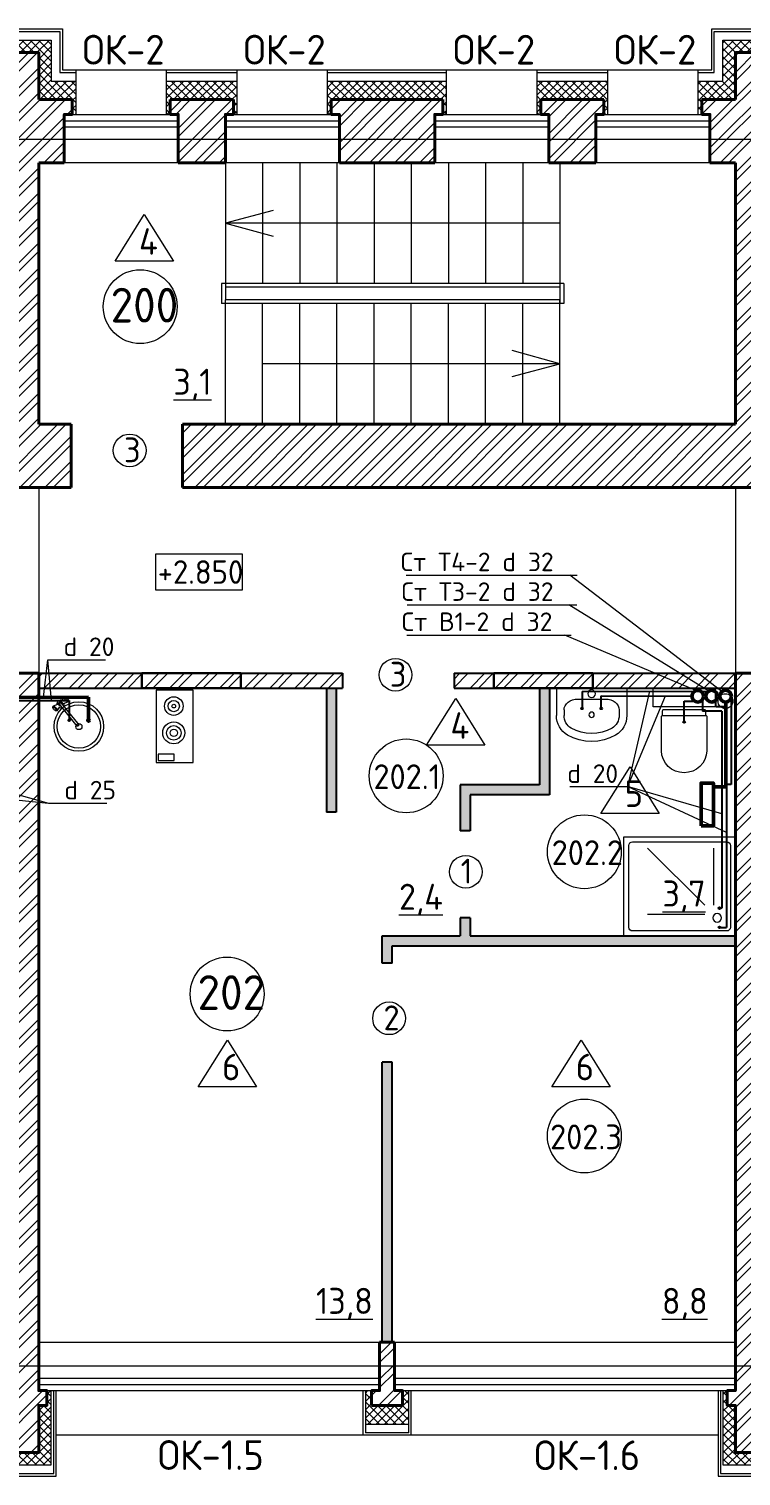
# Model space of a CAD drawing. Header units: millimetres. Extents: x -718 to 68664, y 3859 to 52864.
# Drawn here: x 31453 to 37199, y 13230 to 24910 of the extents above; entities that cross this region are included whole.
import ezdxf

# ---------------------------------------------------------------- set-up
doc = ezdxf.new("R2010")
doc.units = ezdxf.units.MM
doc.linetypes.add('ACAD_ISO02W100', pattern=[15, 12, -3])
doc.linetypes.add('ACAD_ISO04W100', pattern=[30, 24, -3, 0, -3])
doc.layers.add('SANTEH', color=30, linetype='Continuous')
for name, color, linetype, lineweight in [('Text', 7, 'Continuous', 15), ('ВК', 97, 'Continuous', 13), ('ГВС (Т3)', 10, 'Continuous', 50), ('ГВС (Т3)_20', 10, 'Continuous', 25), ('ГВС_циркуляция (Т4)', 6, 'Continuous', 50), ('ГВС_циркуляция (Т4)_20', 6, 'Continuous', 25), ('Ж-б_балка', 144, 'ACAD_ISO02W100', 9), ('Кирпич_перегородки_сущ', 46, 'Continuous', 25), ('Кирпич_стены', 56, 'Continuous', 40), ('Лестница', 136, 'Continuous', 18), ('Марк_пом', 250, 'Continuous', 15), ('Марка пола', 164, 'Continuous', 20), ('Марка_окна_двери', 166, 'Continuous', 13), ('Оборудование', 19, 'Continuous', 13), ('Окна', 164, 'Continuous', 15), ('Оси', 136, 'ACAD_ISO04W100', 9), ('Пандус', 250, 'Continuous', 18), ('Перегородки_новые_CКЦ', 146, 'Continuous', 25), ('Площадь_текст', 198, 'Continuous', 9), ('Проем_закладываемый', 164, 'Continuous', 30), ('Текст', 28, 'Continuous', 25), ('Утеплитель', 36, 'Continuous', 9), ('фасад_навесной', 250, 'Continuous', 15), ('ХВС (В1)', 5, 'Continuous', 50), ('ХВС (В1)_20', 5, 'Continuous', 25), ('Штрих_кирпич_план', 27, 'Continuous', 5), ('Штрих_перегородки_план_СКЦ', 116, 'Continuous', 5), ('Штрих_пл_кирп_пер_сущ', 116, 'Continuous', 5), ('Штрих_утеплитель_план', 27, 'Continuous', 5)]:
    doc.layers.add(name, color=color, linetype=linetype, lineweight=lineweight)
doc.styles.add('GOST Common_1', font='isocpeur.ttf', dxfattribs={"width": 0.95, "height": 45})
doc.styles.add('ISOCPEUR', font='isocpeur.ttf', dxfattribs={"width": 0.65})
pattern_1 = [(45, (-66363.26, 106126.58), (-101.02788, 101.02788), []), (45, (-66295.91, 106126.58), (-101.02788, 101.02788), [])]

# ---------------------------------------------------------------- blocks, each defined once
blk = doc.blocks.new('Dush')
at = {"layer": 'Оборудование'}
for p, q in [((0, -100), (-900, -100)), ((-900, -100), (-900, -900)), ((0, -900), (0, -100)), ((-860, -170), (-860, -830)), ((-70, -140), (-830, -140)), ((-726, -653), (-726, -191)), ((-653, -653), (-191, -191)), ((-40, -830), (-40, -170)), ((-653, -726), (-191, -726)), ((-900, -900), (0, -900)), ((-830, -860), (-70, -860))]:
    blk.add_line(p, q, dxfattribs=at)
blk.add_circle((-754, -754), 35, dxfattribs=at)
for centre, start, end in [((-830, -170), 90, 180), ((-70, -170), 0, 90), ((-830, -830), 180, 270), ((-70, -830), 270, 0)]:
    blk.add_arc(centre, 30, start, end, dxfattribs=at)
blk = doc.blocks.new('Basin 01_72')
for p, q in [((0, 350), (0, 171.8)), ((460, 350), (0, 350)), ((460, 350), (460, 171.8)), ((50, 207.5), (50, 171.8)), ((138.9, 278.2), (138.9, 278.2)), ((321.1, 278.2), (138.9, 278.2)), ((410, 207.5), (410, 171.8))]:
    blk.add_line(p, q)
for points in [[(138.9, 278.2), (121.6, 276.9), (104.9, 272.8), (89.5, 266.3), (76, 257.5), (65, 246.8), (56.8, 234.5), (51.7, 221.3), (50, 207.5)], [(410, 207.5), (408.3, 221.3), (403.2, 234.5), (395, 246.8), (384, 257.5), (370.5, 266.3), (355.1, 272.8), (338.4, 276.9), (321.1, 278.2)], [(0, 171.8), (1.2, 152.1), (5, 132.7), (11.1, 114.1), (19.5, 96.5), (30.1, 80.2), (42.7, 65.6), (56.9, 52.9), (72.7, 42.3)], [(50, 171.8), (50.8, 159.2), (53.2, 146.8), (57.1, 134.9), (62.5, 123.6), (69.3, 113.2), (77.3, 103.8), (86.4, 95.7), (96.5, 89)], [(363.5, 89), (373.6, 95.7), (382.7, 103.8), (390.7, 113.2), (397.5, 123.6), (402.9, 134.9), (406.8, 146.8), (409.2, 159.2), (410, 171.8)], [(387.3, 42.3), (403.1, 52.9), (417.3, 65.6), (429.9, 80.2), (440.5, 96.5), (448.9, 114.1), (455, 132.7), (458.8, 152.1), (460, 171.8)], [(72.7, 42.3), (109.8, 24), (148.8, 10.8), (189.1, 2.7), (230, 0), (270.9, 2.7), (311.2, 10.8), (350.2, 24), (387.3, 42.3)], [(96.5, 89), (128, 73.4), (161.1, 62.2), (195.3, 55.3), (230, 53), (264.7, 55.3), (298.9, 62.2), (332, 73.4), (363.5, 89)]]:
    blk.add_lwpolyline(points)
for centre, radius in [((230, 313.2), 25), ((230, 175.7), 17.5)]:
    blk.add_circle(centre, radius)

msp = doc.modelspace()

# ---------------------------------------------------------------- hatches: boundary and pattern name
at = {"layer": 'Штрих_кирпич_план'}
h = msp.add_hatch(dxfattribs=at)
h.set_pattern_fill('ANSI32', color=256, scale=15)
h.set_pattern_definition(pattern_1)
h.paths.add_polyline_path([(27038, 24220), (27103, 24220), (27103, 24340), (26593, 24340), (26593, 24220), (26658, 24220), (26658, 23830), (27038, 23830)])
h.paths.add_polyline_path([(28728, 24220), (28793, 24220), (28793, 24340), (27893, 24340), (27893, 24220), (27958, 24220), (27958, 23830), (28728, 23830)])
h.paths.add_polyline_path([(30028, 24220), (30093, 24220), (30093, 24340), (29583, 24340), (29583, 24220), (29648, 24220), (29648, 23830), (30028, 23830)])
h.paths.add_polyline_path([(31533, 23830), (31738, 23830), (31738, 24220), (31803, 24220), (31803, 24340), (31533, 24340), (31533, 24720), (31153, 24720), (31153, 24340), (30883, 24340), (30883, 24220), (30948, 24220), (30948, 23830), (31153, 23830), (31153, 21210), (31793, 21210), (31793, 21720), (31533, 21720)])
h.paths.add_polyline_path([(33038, 24220), (33103, 24220), (33103, 24340), (32593, 24340), (32593, 24220), (32658, 24220), (32658, 23830), (33038, 23830)])
h.paths.add_polyline_path([(34728, 24220), (34793, 24220), (34793, 24340), (33893, 24340), (33893, 24220), (33958, 24220), (33958, 23830), (34728, 23830)], flags=17)
h.paths.add_polyline_path([(36028, 24220), (36093, 24220), (36093, 24340), (35583, 24340), (35583, 24220), (35648, 24220), (35648, 23830), (36028, 23830)], flags=17)
h.paths.add_polyline_path([(37738, 24220), (37803, 24220), (37803, 24340), (37533, 24340), (37533, 24720), (37153, 24720), (37153, 24340), (36883, 24340), (36883, 24220), (36948, 24220), (36948, 23830), (37153, 23830), (37153, 21720), (32693, 21720), (32693, 21210), (37533, 21210), (37533, 23830), (37738, 23830)])
h.paths.add_polyline_path([(39038, 24220), (39103, 24220), (39103, 24340), (38593, 24340), (38593, 24220), (38658, 24220), (38658, 23830), (39038, 23830)])
h.paths.add_polyline_path([(40728, 24220), (40793, 24220), (40793, 24340), (39893, 24340), (39893, 24220), (39958, 24220), (39958, 23830), (40728, 23830)])
h.paths.add_polyline_path([(42028, 24220), (42093, 24220), (42093, 24340), (41583, 24340), (41583, 24220), (41648, 24220), (41648, 23830), (42028, 23830)])
h.paths.add_polyline_path([(43738, 24220), (43803, 24220), (43803, 24340), (43533, 24340), (43533, 24720), (43153, 24720), (43153, 24340), (42883, 24340), (42883, 24220), (42948, 24220), (42948, 23830), (43153, 23830), (43153, 21210), (43533, 21210), (43533, 23830), (43738, 23830)])
h.paths.add_polyline_path([(45038, 24220), (45103, 24220), (45103, 24340), (44593, 24340), (44593, 24220), (44658, 24220), (44658, 23830), (45038, 23830)])
h.paths.add_polyline_path([(46728, 24220), (46793, 24220), (46793, 24340), (45893, 24340), (45893, 24220), (45958, 24220), (45958, 23830), (46728, 23830)])
h.paths.add_polyline_path([(48028, 24220), (48093, 24220), (48093, 24340), (47583, 24340), (47583, 24220), (47648, 24220), (47648, 23830), (48028, 23830)])
h.paths.add_polyline_path([(49738, 24220), (49803, 24220), (49803, 24340), (49533, 24340), (49533, 24720), (49153, 24720), (49153, 24340), (48883, 24340), (48883, 24220), (48948, 24220), (48948, 23830), (49153, 23830), (49153, 21210), (49533, 21210), (49533, 23830), (49738, 23830)])
h.paths.add_polyline_path([(51038, 24220), (51103, 24220), (51103, 24340), (50593, 24340), (50593, 24220), (50658, 24220), (50658, 23830), (51038, 23830)])
h.paths.add_polyline_path([(52728, 24220), (52793, 24220), (52793, 24340), (51893, 24340), (51893, 24220), (51958, 24220), (51958, 23830), (52728, 23830)])
h.paths.add_polyline_path([(54028, 24220), (54093, 24220), (54093, 24340), (53583, 24340), (53583, 24220), (53648, 24220), (53648, 23830), (54028, 23830)])
h.paths.add_polyline_path([(55663, 24720), (55153, 24720), (55153, 24340), (54883, 24340), (54883, 24220), (54948, 24220), (54948, 23830), (55153, 23830), (55153, 21075), (55663, 21075)])
h.paths.add_polyline_path([(55663, 19945), (55153, 19945), (55153, 14310), (55153, 13920), (55088, 13920), (55088, 13800), (55153, 13800), (55153, 13420), (55663, 13420), (55663, 13800)])
h.paths.add_polyline_path([(52468, 13920), (52403, 13920), (52403, 14310), (52283, 14310), (52283, 13920), (52218, 13920), (52218, 13800), (52468, 13800)])
h.paths.add_polyline_path([(49533, 19710), (49153, 19710), (49153, 14310), (49153, 13920), (49088, 13920), (49088, 13800), (49153, 13800), (49153, 13420), (49533, 13420), (49533, 13800), (49598, 13800), (49598, 13920), (49533, 13920), (49533, 14310)])
h.paths.add_polyline_path([(43533, 19710), (43153, 19710), (43153, 14310), (43153, 13920), (43088, 13920), (43088, 13800), (43153, 13800), (43153, 13420), (43533, 13420), (43533, 13800), (43598, 13800), (43598, 13920), (43533, 13920), (43533, 14310)])
h.paths.add_polyline_path([(37533, 19710), (37153, 19710), (37153, 14310), (37153, 13920), (37088, 13920), (37088, 13800), (37153, 13800), (37153, 13420), (37533, 13420), (37533, 13800), (37598, 13800), (37598, 13920), (37533, 13920), (37533, 14310)])
h.paths.add_polyline_path([(40403, 14310), (40283, 14310), (40283, 13920), (40218, 13920), (40218, 13800), (40468, 13800), (40468, 13920), (40403, 13920)])
h.paths.add_polyline_path([(46468, 13920), (46403, 13920), (46403, 14310), (46283, 14310), (46283, 13920), (46218, 13920), (46218, 13800), (46468, 13800)])
h.paths.add_polyline_path([(34468, 13920), (34403, 13920), (34403, 14310), (34283, 14310), (34283, 13920), (34218, 13920), (34218, 13800), (34468, 13800)])
h.paths.add_polyline_path([(31533, 19710), (31153, 19710), (31153, 14310), (31153, 13920), (31088, 13920), (31088, 13800), (31153, 13800), (31153, 13420), (31533, 13420), (31533, 13800), (31598, 13800), (31598, 13920), (31533, 13920), (31533, 14310)])
h.paths.add_polyline_path([(28468, 13920), (28403, 13920), (28403, 14310), (28283, 14310), (28283, 13920), (28218, 13920), (28218, 13800), (28468, 13800)])
h.paths.add_polyline_path([(25023, 20795), (25143, 20795), (25148, 20860), (25536, 20860), (25531, 23830), (25738, 23830), (25738, 24220), (25803, 24220), (25803, 24340), (25023, 24340)])
h.paths.add_polyline_path([(25143, 19880), (25023, 19880), (25023, 13420), (25533, 13420), (25533, 13800), (25598, 13800), (25598, 13920), (25533, 13920), (25533, 19815), (25143, 19815)])
at = {"layer": 'Штрих_перегородки_план_СКЦ'}
h = msp.add_hatch(dxfattribs=at)
h.set_pattern_fill('ANSI36', color=256, scale=15)
h.set_pattern_definition([(45, (-66363.263, 106126.584), (25.25697, 92.608891), [119.0625, -23.8125, 0, -23.8125])])
h.paths.add_polyline_path([(33853, 18590), (33933, 18590), (33933, 19590), (33853, 19590)])
h.paths.add_polyline_path([(37153, 17510), (37153, 17590), (36253, 17590), (35013, 17590), (35013, 17737), (34933, 17737), (34933, 17590), (34303, 17590), (34303, 17370), (34383, 17370), (34383, 17510)])
h.paths.add_polyline_path([(35653, 18730), (35653, 19590), (35573, 19590), (35573, 18810), (34933, 18810), (34933, 18437), (35013, 18437), (35013, 18730)])
h.paths.add_polyline_path([(34383, 16570), (34303, 16570), (34303, 14310), (34383, 14310)])
h.paths.add_polyline_path([(40303, 17510), (40303, 17370), (40383, 17370), (40383, 17590), (39753, 17590), (39753, 17737), (39673, 17737), (39673, 17590), (37533, 17590), (37533, 17510)])
h.paths.add_polyline_path([(39113, 18810), (39113, 19590), (39033, 19590), (39033, 18730), (39673, 18730), (39673, 18437), (39753, 18437), (39753, 18810)])
h.paths.add_polyline_path([(40753, 18590), (40833, 18590), (40833, 19590), (40753, 19590)])
h.paths.add_polyline_path([(40303, 14310), (40383, 14310), (40383, 16570), (40303, 16570)])
at = {"layer": 'Штрих_пл_кирп_пер_сущ'}
h = msp.add_hatch(dxfattribs=at)
h.set_pattern_fill('ANSI32', color=256, scale=15)
h.set_pattern_definition(pattern_1)
h.paths.add_polyline_path([(55153, 19710), (52703, 19710), (52703, 19590), (55153, 19590)])
h.paths.add_polyline_path([(51803, 19710), (49533, 19710), (49533, 19590), (51803, 19590)])
h.paths.add_polyline_path([(49153, 19710), (46883, 19710), (46883, 19590), (49153, 19590)])
h.paths.add_polyline_path([(45983, 19710), (43533, 19710), (43533, 19590), (45983, 19590)])
h.paths.add_polyline_path([(43153, 19710), (40703, 19710), (40703, 19590), (43153, 19590)])
h.paths.add_polyline_path([(39803, 19710), (37533, 19710), (37533, 19590), (39803, 19590)])
h.paths.add_polyline_path([(37153, 19710), (34883, 19710), (34883, 19590), (37153, 19590)])
h.paths.add_polyline_path([(33983, 19710), (31533, 19710), (31533, 19590), (33983, 19590)])
at = {"layer": 'Штрих_утеплитель_план'}
h = msp.add_hatch(dxfattribs=at)
h.set_pattern_fill('ANSI37', color=256, scale=15)
h.set_pattern_definition([(45, (55753.34, 22957.65), (-33.67596, 33.67596), []), (135, (55753.34, 22957.65), (-33.67596, -33.67596), [])])
h.paths.add_polyline_path([(55813, 24820), (55053, 24820), (55053, 24490), (54853, 24490), (54853, 24220), (54883, 24220), (54883, 24340), (55153, 24340), (55153, 24720), (55663, 24720), (55663, 21075), (55443, 21075), (55443, 21045), (55813, 21045)])
h.paths.add_polyline_path([(55813, 19975), (55443, 19975), (55443, 19945), (55663, 19945), (55663, 13800), (55663, 13420), (55343, 13420), (55343, 13320), (55813, 13320)])
h.paths.add_polyline_path([(55343, 13420), (55153, 13420), (55153, 13800), (55088, 13800), (55088, 13920), (55053, 13920), (55053, 13320), (55343, 13320)])
h.paths.add_polyline_path([(25023, 24020), (24873, 24020), (24873, 20765), (25143, 20765), (25143, 20795), (25023, 20795)])
h.paths.add_polyline_path([(25023, 19880), (25143, 19880), (25143, 19910), (24873, 19910), (24873, 14120), (25023, 14120)])
h.paths.add_polyline_path([(25833, 24490), (24873, 24490), (24873, 24020), (25023, 24020), (25023, 24340), (25533, 24340), (25803, 24340), (25803, 24220), (25833, 24220)])
h.paths.add_polyline_path([(27133, 24490), (26563, 24490), (26563, 24220), (26593, 24220), (26593, 24340), (27103, 24340), (27103, 24220), (27133, 24220)])
h.paths.add_polyline_path([(28823, 24490), (27863, 24490), (27863, 24220), (27893, 24220), (27893, 24340), (28793, 24340), (28793, 24220), (28823, 24220)])
h.paths.add_polyline_path([(30123, 24490), (29553, 24490), (29553, 24220), (29583, 24220), (29583, 24340), (30093, 24340), (30093, 24220), (30123, 24220)])
h.paths.add_polyline_path([(31153, 24720), (31533, 24720), (31533, 24340), (31803, 24340), (31803, 24220), (31833, 24220), (31833, 24490), (31633, 24490), (31633, 24820), (31053, 24820), (31053, 24490), (30853, 24490), (30853, 24220), (30883, 24220), (30883, 24340), (31153, 24340)])
h.paths.add_polyline_path([(33133, 24490), (32563, 24490), (32563, 24220), (32593, 24220), (32593, 24340), (33103, 24340), (33103, 24220), (33133, 24220)])
h.paths.add_polyline_path([(34823, 24490), (33863, 24490), (33863, 24220), (33893, 24220), (33893, 24340), (34793, 24340), (34793, 24220), (34823, 24220)])
h.paths.add_polyline_path([(36123, 24490), (35553, 24490), (35553, 24220), (35583, 24220), (35583, 24340), (36093, 24340), (36093, 24220), (36123, 24220)])
h.paths.add_polyline_path([(37153, 24720), (37533, 24720), (37533, 24340), (37803, 24340), (37803, 24220), (37833, 24220), (37833, 24490), (37633, 24490), (37633, 24820), (37053, 24820), (37053, 24490), (36853, 24490), (36853, 24220), (36883, 24220), (36883, 24340), (37153, 24340)])
h.paths.add_polyline_path([(39133, 24490), (38563, 24490), (38563, 24220), (38593, 24220), (38593, 24340), (39103, 24340), (39103, 24220), (39133, 24220)])
h.paths.add_polyline_path([(40823, 24490), (39863, 24490), (39863, 24220), (39893, 24220), (39893, 24340), (40793, 24340), (40793, 24220), (40823, 24220)])
h.paths.add_polyline_path([(42123, 24490), (41553, 24490), (41553, 24220), (41583, 24220), (41583, 24340), (42093, 24340), (42093, 24220), (42123, 24220)])
h.paths.add_polyline_path([(43153, 24720), (43533, 24720), (43533, 24340), (43803, 24340), (43803, 24220), (43833, 24220), (43833, 24490), (43633, 24490), (43633, 24820), (43053, 24820), (43053, 24490), (42853, 24490), (42853, 24220), (42883, 24220), (42883, 24340), (43153, 24340)])
h.paths.add_polyline_path([(45133, 24490), (44563, 24490), (44563, 24220), (44593, 24220), (44593, 24340), (45103, 24340), (45103, 24220), (45133, 24220)])
h.paths.add_polyline_path([(46823, 24490), (45863, 24490), (45863, 24220), (45893, 24220), (45893, 24340), (46793, 24340), (46793, 24220), (46823, 24220)])
h.paths.add_polyline_path([(48123, 24490), (47553, 24490), (47553, 24220), (47583, 24220), (47583, 24340), (48093, 24340), (48093, 24220), (48123, 24220)])
h.paths.add_polyline_path([(49153, 24720), (49533, 24720), (49533, 24340), (49803, 24340), (49803, 24220), (49833, 24220), (49833, 24490), (49633, 24490), (49633, 24820), (49053, 24820), (49053, 24490), (48853, 24490), (48853, 24220), (48883, 24220), (48883, 24340), (49153, 24340)])
h.paths.add_polyline_path([(51133, 24490), (50563, 24490), (50563, 24220), (50593, 24220), (50593, 24340), (51103, 24340), (51103, 24220), (51133, 24220)])
h.paths.add_polyline_path([(52823, 24490), (51863, 24490), (51863, 24220), (51893, 24220), (51893, 24340), (52793, 24340), (52793, 24220), (52823, 24220)])
h.paths.add_polyline_path([(54123, 24490), (53553, 24490), (53553, 24220), (53583, 24220), (53583, 24340), (54093, 24340), (54093, 24220), (54123, 24220)])
h.paths.add_polyline_path([(25343, 13420), (25023, 13420), (25023, 13800), (25023, 14120), (24873, 14120), (24873, 13320), (25343, 13320)])
h.paths.add_polyline_path([(25633, 13920), (25598, 13920), (25598, 13800), (25533, 13800), (25533, 13420), (25343, 13420), (25343, 13320), (25633, 13320)])
h.paths.add_polyline_path([(28518, 13920), (28468, 13920), (28468, 13800), (28218, 13800), (28218, 13920), (28168, 13920), (28168, 13650), (28518, 13650)])
h.paths.add_polyline_path([(31633, 13920), (31598, 13920), (31598, 13800), (31533, 13800), (31533, 13420), (31343, 13420), (31343, 13320), (31633, 13320)])
h.paths.add_polyline_path([(31343, 13420), (31153, 13420), (31153, 13800), (31088, 13800), (31088, 13920), (31053, 13920), (31053, 13320), (31343, 13320)])
h.paths.add_polyline_path([(34518, 13920), (34468, 13920), (34468, 13800), (34218, 13800), (34218, 13920), (34168, 13920), (34168, 13650), (34518, 13650)])
h.paths.add_polyline_path([(37153, 13800), (37088, 13800), (37088, 13920), (37053, 13920), (37053, 13320), (37343, 13320), (37343, 13420), (37153, 13420)])
h.paths.add_polyline_path([(37633, 13920), (37598, 13920), (37598, 13800), (37533, 13800), (37533, 13420), (37343, 13420), (37343, 13320), (37633, 13320)])
h.paths.add_polyline_path([(40518, 13920), (40468, 13920), (40468, 13800), (40218, 13800), (40218, 13920), (40168, 13920), (40168, 13650), (40518, 13650)])
h.paths.add_polyline_path([(43633, 13920), (43598, 13920), (43598, 13800), (43533, 13800), (43533, 13420), (43343, 13420), (43343, 13320), (43633, 13320)])
h.paths.add_polyline_path([(43343, 13420), (43153, 13420), (43153, 13800), (43088, 13800), (43088, 13920), (43053, 13920), (43053, 13320), (43343, 13320)])
h.paths.add_polyline_path([(46518, 13920), (46468, 13920), (46468, 13800), (46218, 13800), (46218, 13920), (46168, 13920), (46168, 13650), (46518, 13650)])
h.paths.add_polyline_path([(49153, 13800), (49088, 13800), (49088, 13920), (49053, 13920), (49053, 13320), (49343, 13320), (49343, 13420), (49153, 13420)])
h.paths.add_polyline_path([(49633, 13920), (49598, 13920), (49598, 13800), (49533, 13800), (49533, 13420), (49343, 13420), (49343, 13320), (49633, 13320)])
h.paths.add_polyline_path([(52518, 13920), (52468, 13920), (52468, 13800), (52218, 13800), (52218, 13920), (52168, 13920), (52168, 13650), (52518, 13650)])

# ---------------------------------------------------------------- linework, layer by layer
at = {"layer": 'Text'}
for points in [[(34497, 20501), (35877, 20501)], [(37045, 19563), (35817, 20501)], [(34505, 20261), (35874, 20261)], [(36938, 19566), (35810, 20261)], [(34501, 20017), (35828, 20017)], [(36834, 19570), (35776, 20017)], [(31572, 19516), (31605, 19819)], [(31605, 19819), (32070, 19819)], [(31635, 19489), (31605, 19819)], [(36459, 19565), (36283, 18795)], [(36588, 19526), (36283, 18795)], [(31044, 18819), (31611, 18662)], [(31082, 18716), (31611, 18662)], [(35818, 18795), (36283, 18795)], [(37082, 18425), (36283, 18795)], [(37044, 18576), (36283, 18795)], [(31611, 18662), (32082, 18662)]]:
    msp.add_lwpolyline(points, dxfattribs=at)
at = {"layer": 'ВК'}
msp.add_circle((37073, 19485), 60, dxfattribs=at)
at = {"layer": 'ГВС (Т3)'}
for p in [(30995, 19512), (31934, 19330)]:
    msp.add_line(p, (31934, 19518), dxfattribs=at)
for centre, radius in [((36962, 19525), 47.2), ((31934, 19330), 6.81)]:
    msp.add_circle(centre, radius, dxfattribs=at)
at = {"layer": 'ГВС (Т3)_20', "lineweight": -2}
msp.add_line((35916, 19564), (36938, 19566), dxfattribs=at)
at = {"layer": 'ГВС (Т3)_20'}
for p, q in [((35916, 19564), (35916, 19426)), ((36995, 19440), (36995, 19491)), ((37082, 19440), (36995, 19440)), ((37082, 19440), (37082, 17659)), ((37025, 17659), (37082, 17659))]:
    msp.add_line(p, q, dxfattribs=at)
for centre in [(35916, 19426), (37025, 17659)]:
    msp.add_circle(centre, 6.81, dxfattribs=at)
at = {"layer": 'ГВС_циркуляция (Т4)'}
for p, q in [((37075, 19476), (37075, 18792)), ((37075, 18792), (36976, 18792))]:
    msp.add_line(p, q, dxfattribs=at)
msp.add_lwpolyline([(36877, 18478), (36976, 18478), (36976, 18824), (36877, 18824)], close=True, dxfattribs=at)
msp.add_circle((37074, 19525), 47.2, dxfattribs=at)
at = {"layer": 'ГВС_циркуляция (Т4)_20'}
for p, q in [((37119, 19512), (37119, 18812)), ((37119, 18812), (37082, 18812))]:
    msp.add_line(p, q, dxfattribs=at)
at = {"layer": 'Ж-б_балка', "ltscale": 0.1}
for p, q in [((31533, 21210), (31533, 19710)), ((37153, 21210), (37153, 19710))]:
    msp.add_line(p, q, dxfattribs=at)
at = {"layer": 'Кирпич_перегородки_сущ'}
for p, q in [((31533, 19710), (33983, 19710)), ((34883, 19710), (37153, 19710)), ((31533, 19590), (33983, 19590)), ((34883, 19590), (37153, 19590))]:
    msp.add_line(p, q, dxfattribs=at)
at = {"layer": 'Кирпич_стены'}
for p, q in [((31803, 24340), (31533, 24340)), ((36883, 24340), (37153, 24340)), ((31533, 23830), (31738, 23830)), ((36948, 23830), (37153, 23830)), ((31533, 21720), (31793, 21720)), ((31793, 21720), (31793, 21210)), ((32693, 21720), (37153, 21720)), ((32693, 21720), (32693, 21210)), ((31153, 21210), (31793, 21210)), ((32693, 21210), (37533, 21210)), ((31153, 19710), (31533, 19710)), ((37153, 19710), (37533, 19710))]:
    msp.add_line(p, q, dxfattribs=at)
at = {"layer": 'Кирпич_стены', "lineweight": 15}
for p, q in [((36948, 23830), (31738, 23830)), ((31533, 14310), (37153, 14310))]:
    msp.add_line(p, q, dxfattribs=at)
at = {"layer": 'Кирпич_стены'}
for points in [[(31533, 24340), (31533, 24720), (31153, 24720), (31153, 24340)], [(37533, 24340), (37533, 24720), (37153, 24720), (37153, 24340)], [(31738, 23830), (31738, 24220), (31803, 24220), (31803, 24340)], [(33103, 24340), (32593, 24340)], [(32658, 23830), (32658, 24220), (32593, 24220), (32593, 24340)], [(33038, 23830), (33038, 24220), (33103, 24220), (33103, 24340)], [(34793, 24340), (33893, 24340)], [(33958, 23830), (33958, 24220), (33893, 24220), (33893, 24340)], [(34728, 23830), (34728, 24220), (34793, 24220), (34793, 24340)], [(36093, 24340), (35583, 24340)], [(35648, 23830), (35648, 24220), (35583, 24220), (35583, 24340)], [(36028, 23830), (36028, 24220), (36093, 24220), (36093, 24340)], [(36948, 23830), (36948, 24220), (36883, 24220), (36883, 24340)], [(31533, 21720), (31533, 23830)], [(32658, 23830), (33038, 23830)], [(33958, 23830), (34728, 23830)], [(35648, 23830), (36028, 23830)], [(37153, 23830), (37153, 21720)], [(31533, 14310), (31533, 19710)], [(37153, 19710), (37153, 14310)], [(31533, 14310), (31533, 13920), (31598, 13920), (31598, 13800), (31533, 13800)], [(34283, 14310), (34283, 13920), (34218, 13920), (34218, 13800)], [(34403, 14310), (34283, 14310)], [(34403, 14310), (34403, 13920), (34468, 13920), (34468, 13800)], [(37153, 14310), (37153, 13920), (37088, 13920), (37088, 13800), (37153, 13800)], [(31088, 13800), (31153, 13800), (31153, 13420), (31533, 13420), (31533, 13800), (31598, 13800)], [(34218, 13800), (34468, 13800)], [(37088, 13800), (37153, 13800), (37153, 13420), (37533, 13420), (37533, 13800), (37598, 13800)]]:
    msp.add_lwpolyline(points, dxfattribs=at)
at = {"layer": 'Лестница'}
for p, q in [((33038, 23830), (33038, 22825)), ((33338, 23830), (33338, 22855)), ((33638, 23830), (33638, 22855)), ((33938, 23830), (33938, 22855)), ((34238, 23830), (34238, 22855)), ((34538, 23830), (34538, 22855)), ((34838, 23830), (34838, 22855)), ((35138, 23830), (35138, 22855)), ((35438, 23830), (35438, 22855)), ((35738, 23830), (35738, 22825)), ((35738, 23343), (33038, 23343)), ((35768, 22855), (33008, 22855)), ((33008, 22855), (33008, 22695)), ((35738, 22825), (33038, 22825)), ((33038, 22825), (33038, 22725)), ((35738, 22855), (35738, 22695)), ((35738, 22825), (35738, 22725)), ((35768, 22855), (35768, 22695)), ((35768, 22695), (33008, 22695)), ((35738, 22725), (33038, 22725)), ((33038, 21720), (33038, 22725)), ((33338, 21720), (33338, 22695)), ((33638, 21720), (33638, 22695)), ((33938, 21720), (33938, 22695)), ((34238, 21720), (34238, 22695)), ((34538, 21720), (34538, 22695)), ((34838, 21720), (34838, 22695)), ((35138, 21720), (35138, 22695)), ((35438, 21720), (35438, 22695)), ((35738, 21720), (35738, 22725)), ((35738, 22208), (33338, 22208))]:
    msp.add_line(p, q, dxfattribs=at)
for points in [[(33423, 23445), (33038, 23343), (33423, 23237)], [(35353, 22106), (35738, 22208), (35353, 22314)]]:
    msp.add_lwpolyline(points, dxfattribs=at)
at = {"layer": 'Марк_пом'}
for centre in [(32351, 22669), (34497, 18882), (35935, 18269), (33052, 17121), (35935, 15975)]:
    msp.add_circle(centre, 298, dxfattribs=at)
at = {"layer": 'Марка пола', "ltscale": 100}
for points in [[(32384, 23413), (32619, 23036), (32148, 23036), (32384, 23413)], [(34897, 19505), (35132, 19129), (34661, 19129), (34897, 19505)], [(36303, 18955), (36538, 18578), (36068, 18578), (36303, 18955)], [(33054, 16749), (33289, 16372), (32819, 16372), (33054, 16749)], [(35908, 16749), (36143, 16372), (35673, 16372), (35908, 16749)]]:
    msp.add_lwpolyline(points, dxfattribs=at)
at = {"layer": 'Марка_окна_двери'}
for centre in [(32266, 21509), (34411, 19698), (34978, 18108), (34359, 16925)]:
    msp.add_circle(centre, 132, dxfattribs=at)
at = {"layer": 'Оборудование', "linetype": 'Continuous'}
for p, q in [((31717, 19484), (31738, 19517)), ((31737, 19514), (31738, 19517)), ((31738, 19510), (31737, 19514)), ((31738, 19517), (31741, 19518)), ((31740, 19503), (31738, 19510)), ((31741, 19518), (31748, 19518)), ((31744, 19515), (31745, 19518)), ((31745, 19511), (31744, 19515)), ((31745, 19518), (31748, 19518)), ((31747, 19506), (31745, 19511)), ((31750, 19501), (31747, 19506)), ((31748, 19518), (31752, 19517)), ((31752, 19517), (31756, 19514)), ((31756, 19514), (31761, 19509)), ((31761, 19509), (31765, 19504)), ((31647, 19442), (31646, 19436)), ((31646, 19436), (31647, 19438)), ((31646, 19432), (31646, 19436)), ((31649, 19427), (31646, 19432)), ((31647, 19442), (31649, 19445)), ((31647, 19438), (31649, 19439)), ((31685, 19459), (31649, 19445)), ((31649, 19445), (31652, 19445)), ((31649, 19439), (31653, 19437)), ((31652, 19421), (31649, 19427)), ((31652, 19445), (31656, 19444)), ((31656, 19416), (31652, 19421)), ((31653, 19437), (31658, 19434)), ((31656, 19444), (31662, 19440)), ((31661, 19411), (31656, 19416)), ((31658, 19434), (31662, 19430)), ((31666, 19408), (31661, 19411)), ((31662, 19440), (31667, 19434)), ((31662, 19430), (31667, 19424)), ((31669, 19407), (31666, 19408)), ((31667, 19434), (31673, 19428)), ((31667, 19424), (31670, 19419)), ((31672, 19407), (31669, 19407)), ((31676, 19407), (31669, 19407)), ((31670, 19419), (31672, 19413)), ((31672, 19413), (31673, 19409)), ((31673, 19409), (31672, 19407)), ((31673, 19428), (31677, 19421)), ((31679, 19407), (31676, 19407)), ((31677, 19421), (31679, 19415)), ((31701, 19440), (31679, 19407)), ((31679, 19415), (31680, 19410)), ((31680, 19410), (31679, 19407)), ((31692, 19466), (31694, 19471)), ((31692, 19460), (31692, 19466)), ((31694, 19454), (31692, 19460)), ((31693, 19465), (31695, 19471)), ((31693, 19460), (31693, 19465)), ((31695, 19455), (31693, 19460)), ((31694, 19471), (31698, 19476)), ((31697, 19450), (31694, 19454)), ((31695, 19471), (31699, 19475)), ((31698, 19450), (31695, 19455)), ((31702, 19446), (31697, 19450)), ((31698, 19476), (31703, 19478)), ((31703, 19447), (31698, 19450)), ((31699, 19475), (31703, 19477)), ((31699, 19464), (31700, 19468)), ((31699, 19461), (31699, 19464)), ((31700, 19458), (31699, 19461)), ((31700, 19468), (31702, 19470)), ((31702, 19455), (31700, 19458)), ((31701, 19464), (31702, 19466)), ((31701, 19461), (31701, 19464)), ((31702, 19458), (31701, 19461)), ((31702, 19470), (31705, 19472)), ((31702, 19466), (31704, 19469)), ((31832, 19297), (31702, 19458)), ((31705, 19453), (31702, 19455)), ((31708, 19445), (31702, 19446)), ((31703, 19478), (31709, 19479)), ((31703, 19477), (31709, 19478)), ((31708, 19446), (31703, 19447)), ((31704, 19469), (31706, 19470)), ((31705, 19472), (31709, 19472)), ((31706, 19453), (31705, 19453)), ((31706, 19470), (31709, 19470)), ((31711, 19447), (31708, 19446)), ((31712, 19446), (31708, 19445)), ((31709, 19479), (31715, 19478)), ((31709, 19478), (31714, 19477)), ((31709, 19472), (31712, 19472)), ((31709, 19470), (31711, 19470)), ((31711, 19470), (31714, 19468)), ((31712, 19472), (31715, 19470)), ((31714, 19477), (31719, 19474)), ((31714, 19468), (31844, 19307)), ((31715, 19478), (31720, 19475)), ((31715, 19470), (31717, 19467)), ((31717, 19467), (31718, 19464)), ((31718, 19464), (31718, 19463)), ((31719, 19474), (31723, 19470)), ((31720, 19475), (31723, 19471)), ((31723, 19471), (31725, 19465)), ((31723, 19470), (31724, 19465)), ((31724, 19459), (31723, 19457)), ((31724, 19465), (31724, 19459)), ((31725, 19459), (31724, 19456)), ((31725, 19465), (31725, 19459)), ((31732, 19466), (31768, 19480)), ((31744, 19497), (31740, 19503)), ((31750, 19490), (31744, 19497)), ((31755, 19495), (31750, 19501)), ((31755, 19485), (31750, 19490)), ((31759, 19491), (31755, 19495)), ((31761, 19481), (31755, 19485)), ((31764, 19487), (31759, 19491)), ((31765, 19479), (31761, 19481)), ((31768, 19486), (31764, 19487)), ((31765, 19504), (31769, 19498)), ((31768, 19480), (31765, 19479)), ((31770, 19487), (31768, 19486)), ((31770, 19483), (31768, 19480)), ((31769, 19498), (31771, 19493)), ((31771, 19489), (31770, 19487)), ((31770, 19483), (31771, 19489)), ((31771, 19493), (31771, 19489)), ((31832, 19295), (31832, 19297)), ((31833, 19291), (31832, 19295)), ((31835, 19288), (31833, 19291)), ((31838, 19287), (31835, 19288)), ((31838, 19286), (31835, 19288)), ((31842, 19286), (31838, 19287)), ((31841, 19284), (31838, 19286)), ((31845, 19284), (31841, 19284)), ((31846, 19286), (31842, 19286)), ((31844, 19307), (31846, 19307)), ((31848, 19284), (31845, 19284)), ((31846, 19307), (31850, 19305)), ((31849, 19288), (31846, 19286)), ((31851, 19286), (31848, 19284)), ((31852, 19291), (31849, 19288)), ((31850, 19305), (31852, 19302)), ((31853, 19289), (31851, 19286)), ((31852, 19302), (31853, 19299)), ((31854, 19298), (31852, 19302)), ((31853, 19295), (31852, 19291)), ((31853, 19299), (31853, 19295)), ((31855, 19292), (31853, 19289)), ((31854, 19298), (31855, 19295)), ((31855, 19295), (31855, 19292))]:
    msp.add_line(p, q, dxfattribs=at)
at = {"layer": 'Оборудование'}
for points in [[(32779, 18990), (32779, 19574), (32480, 19574), (32480, 18990)], [(36990, 19590), (36990, 19440), (36490, 19440), (36490, 19590)], [(32624, 19056), (32495, 19056), (32495, 19006), (32624, 19006)]]:
    msp.add_lwpolyline(points, close=True, dxfattribs=at)
msp.add_lwpolyline([(36556, 19084), (36556, 19084), (36556, 19360, -0.414214), (36566, 19370), (36566, 19408, -0.414214), (36576, 19418), (36903, 19418, -0.414214), (36913, 19408), (36913, 19370, -0.414214), (36923, 19360), (36923, 19084, -0.965307)], format="xyb", close=True, dxfattribs=at)
msp.add_lwpolyline([(36566, 19370), (36913, 19370)], dxfattribs=at)
for centre, radius in [((32622, 19445), 75), ((32622, 19445), 45), ((32622, 19445), 15), ((32622, 19229), 89), ((32622, 19229), 59), ((32622, 19229), 29)]:
    msp.add_circle(centre, radius, dxfattribs=at)
at = {"layer": 'Оборудование', "linetype": 'Continuous'}
for radius in [200, 175, 25]:
    msp.add_circle((31856, 19280), radius, dxfattribs=at)
for start, end in [(66.9042, 190.9512), (246.9042, 293.7024), (324.153, 10.9512)]:
    msp.add_arc((31709, 19462), 30, start, end, dxfattribs=at)
at = {"layer": 'Окна'}
for p, q in [((31803, 24220), (32593, 24220)), ((33103, 24220), (33893, 24220)), ((34793, 24220), (35583, 24220)), ((36093, 24220), (36883, 24220)), ((31738, 24170), (32658, 24170)), ((31738, 24120), (32658, 24120)), ((33038, 24170), (33958, 24170)), ((33038, 24120), (33958, 24120)), ((34728, 24170), (35648, 24170)), ((34728, 24120), (35648, 24120)), ((36028, 24170), (36948, 24170)), ((36028, 24120), (36948, 24120)), ((31533, 14020), (34283, 14020)), ((34403, 14020), (37153, 14020)), ((31533, 13970), (34283, 13970)), ((31598, 13920), (34218, 13920)), ((34403, 13970), (37153, 13970)), ((34468, 13920), (37088, 13920))]:
    msp.add_line(p, q, dxfattribs=at)
at = {"layer": 'Оси', "ltscale": 0.3}
for p, q in [((23223, 24020), (55343, 24020)), ((23223, 14120), (55343, 14120))]:
    msp.add_line(p, q, dxfattribs=at)
at = {"layer": 'Пандус'}
msp.add_lwpolyline([(32478, 20673), (33175, 20673), (33175, 20380), (32478, 20380)], close=True, dxfattribs=at)
at = {"layer": 'Перегородки_новые_CКЦ'}
for p, q in [((33983, 19710), (33983, 19590)), ((34883, 19710), (34883, 19590)), ((33853, 19590), (33853, 18590)), ((33933, 19590), (33933, 18590)), ((35573, 19590), (35573, 18810)), ((35653, 19590), (35653, 18730)), ((34933, 18810), (34933, 18437)), ((34933, 18810), (34933, 18437)), ((35573, 18810), (34933, 18810)), ((35013, 18730), (35013, 18437)), ((35653, 18730), (35013, 18730)), ((33933, 18590), (33853, 18590)), ((35013, 18437), (34933, 18437)), ((34933, 17737), (34933, 17590)), ((35013, 17737), (34933, 17737)), ((34933, 17737), (34933, 17590)), ((35013, 17737), (35013, 17590)), ((34303, 17370), (34303, 17590)), ((34303, 17590), (34933, 17590)), ((35013, 17590), (37153, 17590)), ((34383, 17370), (34383, 17510)), ((34383, 17510), (37153, 17510)), ((34383, 17370), (34303, 17370)), ((34383, 17370), (34303, 17370)), ((34303, 14310), (34303, 16570)), ((34383, 16570), (34303, 16570)), ((34383, 16570), (34303, 16570)), ((34383, 14310), (34383, 16570))]:
    msp.add_line(p, q, dxfattribs=at)
at = {"layer": 'Проем_закладываемый', "color": 175, "true_color": 0x4554a5}
for points in [[(32363, 19710), (33163, 19710), (33163, 19590), (32363, 19590)], [(35203, 19710), (36003, 19710), (36003, 19590), (35203, 19590)]]:
    msp.add_lwpolyline(points, close=True, dxfattribs=at)
at = {"layer": 'Утеплитель'}
for p, q in [((31633, 13320), (31633, 13920)), ((37053, 13920), (37053, 13320)), ((34168, 13650), (34518, 13650)), ((31053, 13320), (31633, 13320)), ((37053, 13320), (37633, 13320))]:
    msp.add_line(p, q, dxfattribs=at)
for points in [[(30853, 24490), (31053, 24490), (31053, 24820), (31633, 24820), (31633, 24490), (31833, 24490)], [(36853, 24490), (37053, 24490), (37053, 24820), (37633, 24820), (37633, 24490), (37833, 24490)], [(32563, 24490), (33133, 24490)], [(33863, 24490), (34823, 24490)], [(35553, 24490), (36123, 24490)]]:
    msp.add_lwpolyline(points, dxfattribs=at)
at = {"layer": 'фасад_навесной'}
for p, q in [((31833, 24220), (31833, 24580)), ((32563, 24220), (32563, 24580)), ((33133, 24220), (33133, 24580)), ((33863, 24220), (33863, 24580)), ((34823, 24220), (34823, 24580)), ((35553, 24220), (35553, 24580)), ((36123, 24220), (36123, 24580)), ((36853, 24220), (36853, 24580)), ((31653, 13250), (31653, 13920)), ((31673, 13230), (31673, 13920)), ((34148, 13920), (34148, 13560)), ((34168, 13920), (34168, 13580)), ((34518, 13580), (34518, 13920)), ((34538, 13560), (34538, 13920)), ((37013, 13920), (37013, 13230)), ((37033, 13920), (37033, 13250)), ((37013, 13560), (31673, 13560)), ((34518, 13580), (34168, 13580)), ((31013, 13230), (31673, 13230)), ((31033, 13250), (31653, 13250)), ((37013, 13230), (37673, 13230)), ((37033, 13250), (37653, 13250))]:
    msp.add_line(p, q, dxfattribs=at)
for points in [[(25673, 13230), (24783, 13230), (24783, 24580), (30963, 24580), (30963, 24910), (31723, 24910), (31723, 24580), (36963, 24580), (36963, 24910), (37723, 24910), (37723, 24580), (42963, 24580), (42963, 24910), (43723, 24910), (43723, 24580), (48963, 24580), (48963, 24910), (49723, 24910), (49723, 24580), (54963, 24580), (54963, 24910), (55903, 24910), (55903, 21045)], [(30853, 24560), (30983, 24560), (30983, 24890), (31703, 24890), (31703, 24560), (31833, 24560)], [(36853, 24560), (36983, 24560), (36983, 24890), (37703, 24890), (37703, 24560), (37833, 24560)], [(32563, 24560), (33133, 24560)], [(33863, 24560), (34823, 24560)], [(35553, 24560), (36123, 24560)]]:
    msp.add_lwpolyline(points, dxfattribs=at)
at = {"layer": 'ХВС (В1)'}
msp.add_circle((36850, 19525), 47.2, dxfattribs=at)
at = {"layer": 'ХВС (В1)_20'}
for p, q in [((36071, 19527), (36803, 19525)), ((36071, 19426), (36071, 19527)), ((30887, 19489), (31778, 19489)), ((31778, 19489), (31778, 19330)), ((36740, 19486), (36825, 19486)), ((36740, 19317), (36740, 19486)), ((36887, 19495), (36887, 19403)), ((37044, 19403), (36887, 19403)), ((37044, 19403), (37044, 17814)), ((37044, 17814), (37025, 17814))]:
    msp.add_line(p, q, dxfattribs=at)
for centre in [(36071, 19426), (31778, 19330), (36740, 19317), (37025, 17814)]:
    msp.add_circle(centre, 6.81, dxfattribs=at)

# ---------------------------------------------------------------- block references
at = {"layer": 'SANTEH', "xscale": -1}
msp.add_blockref('Dush', (36253, 18490), dxfattribs=at)
at = {"layer": 'Оборудование', "xscale": -1.234163244967839, "yscale": 1.234163244967839, "zscale": 1.234163244967839}
msp.add_blockref('Basin 01_72', (36277, 19158), dxfattribs=at)

# ---------------------------------------------------------------- texts
at = {"layer": 'Text', "style": 'ISOCPEUR'}
for s, p in [('Ст Т4-2 d 32', (34453, 20534)), ('Ст Т3-2 d 32', (34459, 20294)), ('Ст В1-2 d 32', (34461, 20051)), ('d 20', (31732, 19849)), ('d 20', (35796, 18825)), ('d 25', (31738, 18692))]:
    msp.add_text(s, height=150, dxfattribs=at).set_placement(p)
at = {"layer": 'Марк_пом', "width": 515.57, "attachment_point": 1, "style": 'GOST Common_1'}
for s, insert, char_height in [('200', (32112, 22821), 280), ('202.1', (34233, 18975), 200), ('202.2', (35671, 18362), 200), ('202', (32813, 17273), 280), ('202.3', (35658, 16068), 200)]:
    msp.add_mtext(s, dxfattribs=dict(at, insert=insert, char_height=char_height))
at = {"layer": 'Марка пола', "linetype": 'Continuous', "char_height": 214, "width": 224.9, "attachment_point": 1, "style": 'GOST Common_1'}
for s, insert in [('4', (32341, 23302)), ('4', (34854, 19395)), ('5', (36260, 18845)), ('6', (33011, 16639)), ('6', (35865, 16639))]:
    msp.add_mtext(s, dxfattribs=dict(at, insert=insert))
at = {"layer": 'Марка_окна_двери', "attachment_point": 1, "style": 'GOST Common_1'}
for s, insert, char_height, width in [('ОК-2', (31884, 24863), 240, 889.38), ('ОК-2', (33184, 24863), 240, 889.38), ('ОК-2', (34874, 24863), 240, 889.38), ('ОК-2', (36174, 24863), 240, 889.38), ('3', (32220, 21613), 200, 203.38), ('3', (34365, 19802), 200, 203.38), ('1', (34937, 18213), 200, 389.04), ('2', (34314, 17029), 200, 389.04), ('ОК-1.5', (32493, 13520), 240, 889.38), ('ОК-1.6', (35530, 13518), 240, 889.38)]:
    msp.add_mtext(s, dxfattribs=dict(at, insert=insert, char_height=char_height, width=width))
at = {"layer": 'Площадь_текст', "char_height": 210, "width": 515.57, "attachment_point": 1, "style": 'GOST Common_1'}
for s, insert in [('{\\L3,1}', (32619, 22168)), ('{\\L2,4}', (34439, 18011)), ('{\\L3,7}', (36565, 18037)), ('{\\L13,8}', (33769, 14749)), ('{\\L8,8}', (36560, 14749))]:
    msp.add_mtext(s, dxfattribs=dict(at, insert=insert))
at = {"layer": 'Текст', "insert": (32492, 20622), "char_height": 190, "width": 585.37, "attachment_point": 1, "style": 'GOST Common_1'}
msp.add_mtext('+2.850', dxfattribs=at)

doc.saveas('drawing.dxf')
